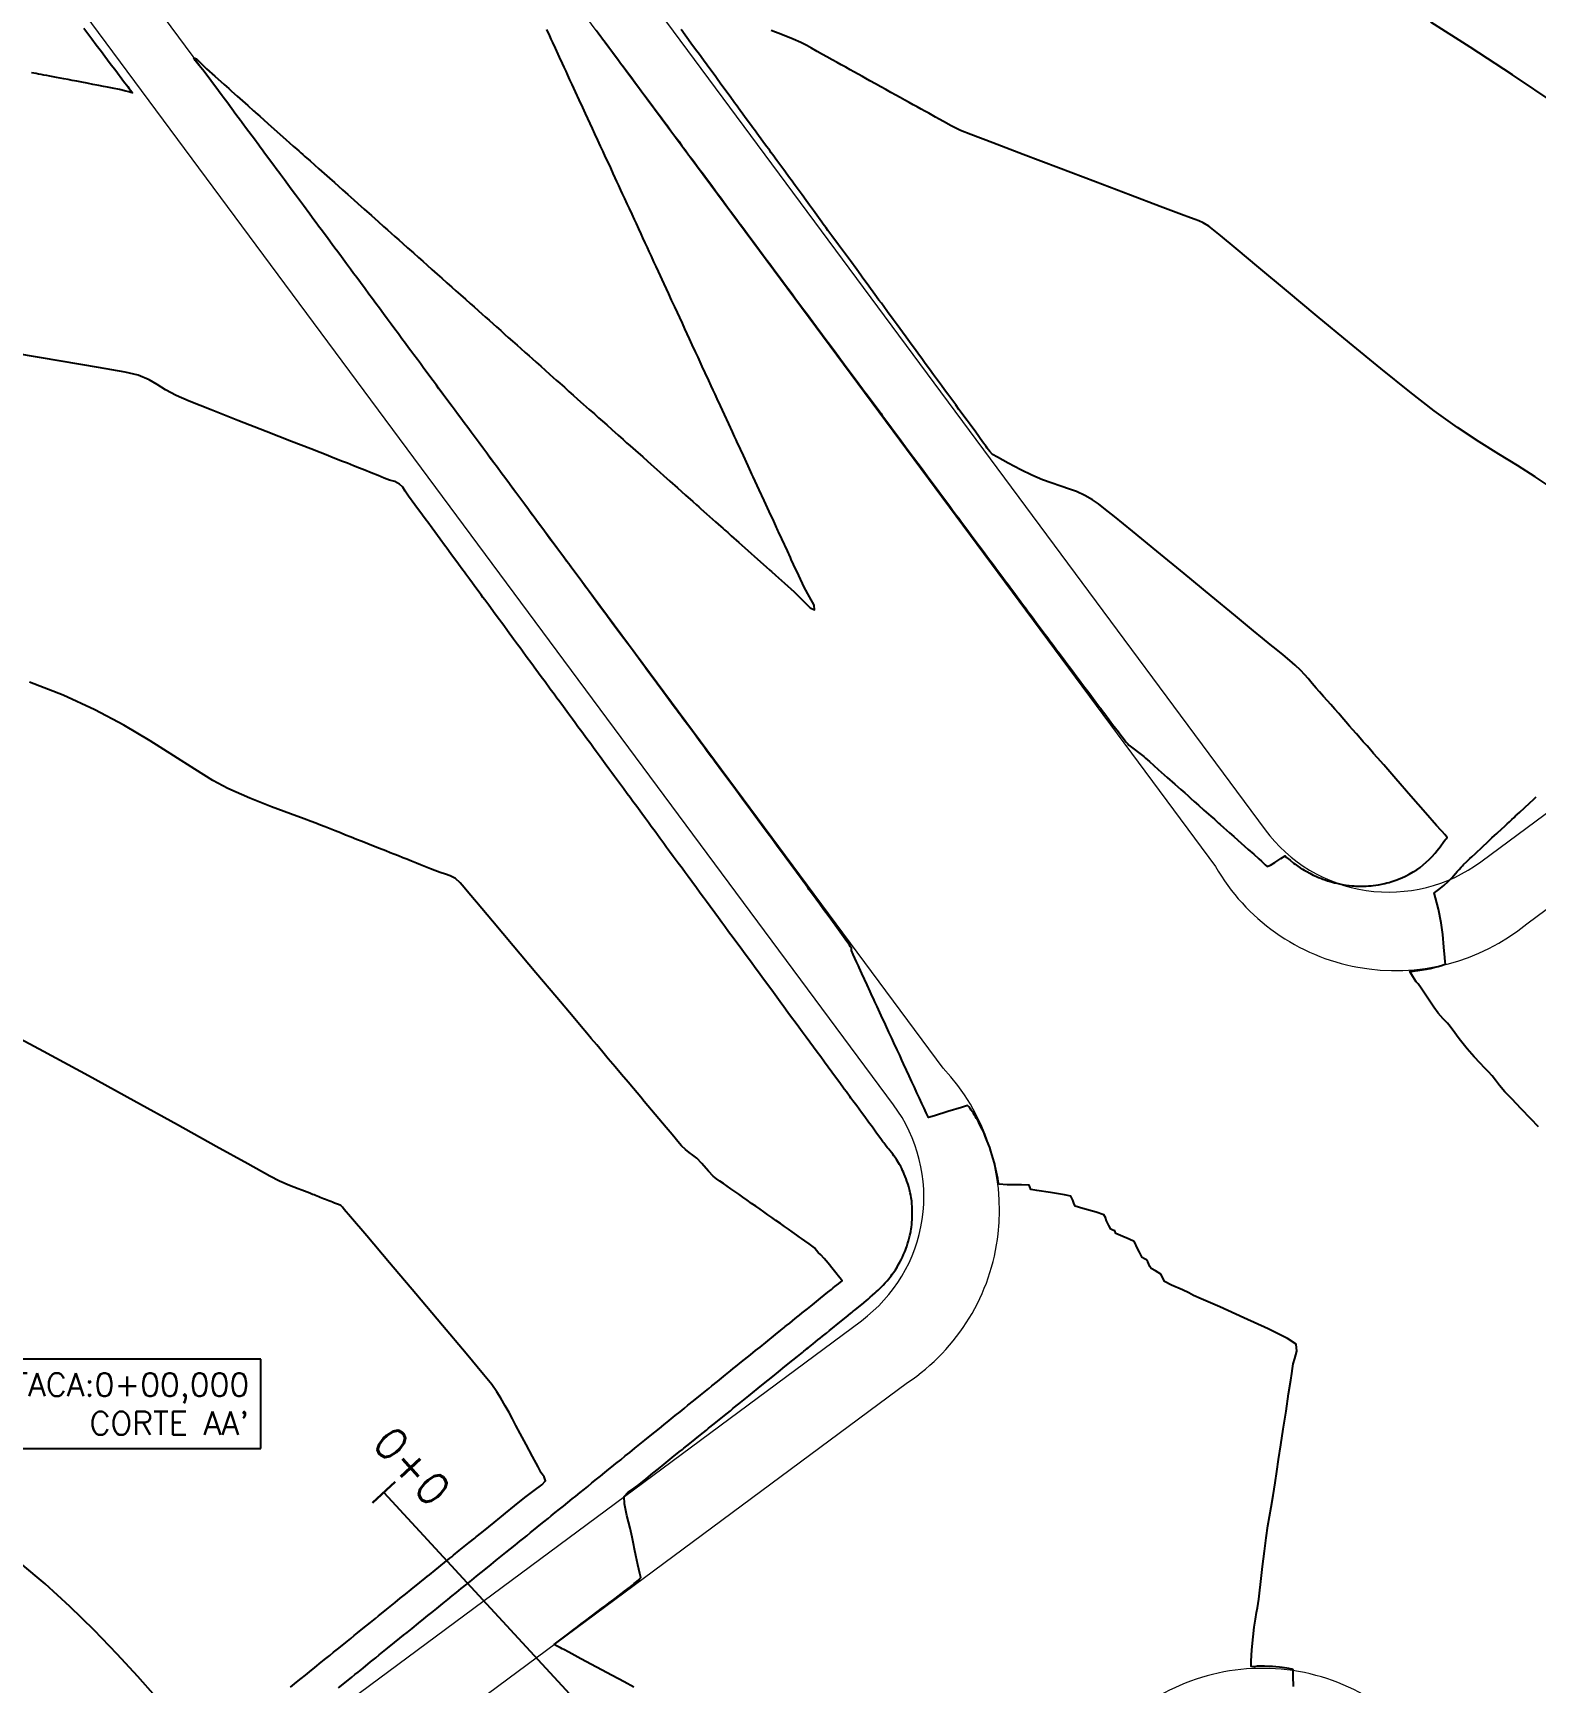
# Model space of a CAD drawing. Header units: millimetres. Extents: x 340454 to 342791, y 6993867 to 6995092.
# Drawn here: x 340753.3 to 340802, y 6994609.8 to 6994663.3 of the extents above; entities that cross this region are included whole.
import ezdxf

# ---------------------------------------------------------------- set-up
doc = ezdxf.new("R2010")
doc.units = ezdxf.units.MM
doc.header["$LTSCALE"] = 10
for name, color, linetype in [('_1 TXT_Elementos', 2, 'Continuous'), ('Alinhamento', 7, 'Continuous'), ('T-HM-CURVA_INTERMEDIARIA', 45, 'Continuous'), ('T-HM-CURVA_MESTRA', 20, 'Continuous'), ('URB-Calçadas', 2, 'Continuous'), ('URB-Quadras', 3, 'Continuous')]:
    doc.layers.add(name, color=color, linetype=linetype)
doc.layers.add('_1 TXT_Estaca', color=4, linetype='Continuous', lineweight=30)
doc.styles.add('Padrao', font='romans.shx', dxfattribs={"height": 1.5})

msp = doc.modelspace()

# ---------------------------------------------------------------- linework, layer by layer
at = {"layer": '_1 TXT_Estaca', "color": 7, "linetype": 'Continuous', "lineweight": 30}
msp.add_line((340764.271, 6994615.613), (340765.007, 6994616.291), dxfattribs=at)
at = {"layer": 'Alinhamento', "color": 1, "linetype": 'Continuous', "lineweight": -3, "flags": 128}
msp.add_lwpolyline([(340764.639, 6994615.952), (340840.378, 6994533.817)], dxfattribs=at)
at = {"layer": 'T-HM-CURVA_INTERMEDIARIA', "color": 45, "linetype": 'Continuous', "lineweight": -3, "flags": 128}
for points, elevation in [([(340802.643, 6994660.957), (340801.23, 6994661.909), (340799.855, 6994662.807), (340798.581, 6994663.62)], 727), ([(340754.918, 6994663.422), (340755.046, 6994663.251), (340755.174, 6994663.081), (340755.321, 6994662.886), (340755.487, 6994662.665), (340755.602, 6994662.512), (340755.688, 6994662.396), (340755.775, 6994662.281), (340755.95, 6994662.048), (340756.207, 6994661.706), (340756.34, 6994661.529), (340756.375, 6994661.482), (340756.436, 6994661.407), (340756.49, 6994661.329), (340756.439, 6994661.341), (340756.379, 6994661.362), (340756.278, 6994661.386), (340756.072, 6994661.433), (340755.852, 6994661.481), (340755.687, 6994661.514), (340755.554, 6994661.538), (340755.408, 6994661.566), (340755.208, 6994661.603), (340755.026, 6994661.638), (340754.848, 6994661.672), (340754.695, 6994661.701), (340754.541, 6994661.73), (340754.405, 6994661.756), (340754.271, 6994661.781), (340754.15, 6994661.804), (340754.031, 6994661.827), (340753.923, 6994661.847), (340753.817, 6994661.867), (340753.719, 6994661.886), (340753.624, 6994661.904), (340753.536, 6994661.921), (340753.451, 6994661.937), (340753.37, 6994661.952), (340753.293, 6994661.967), (340753.22, 6994661.981)], 729), ([(340771.523, 6994663.364), (340771.652, 6994663.19), (340771.734, 6994663.08), (340771.816, 6994662.969), (340771.932, 6994662.813), (340772.099, 6994662.588), (340772.226, 6994662.417), (340772.319, 6994662.291), (340772.412, 6994662.166), (340772.527, 6994662.012), (340772.676, 6994661.811), (340772.8, 6994661.643), (340772.904, 6994661.503), (340773.009, 6994661.363), (340773.122, 6994661.21), (340773.255, 6994661.031), (340773.375, 6994660.87), (340773.49, 6994660.715), (340773.605, 6994660.56), (340773.714, 6994660.412), (340773.833, 6994660.253), (340773.949, 6994660.096), (340774.075, 6994659.927), (340774.201, 6994659.757), (340774.307, 6994659.614), (340774.411, 6994659.475), (340774.523, 6994659.323), (340774.621, 6994659.191), (340774.699, 6994659.086), (340774.797, 6994658.954), (340774.9, 6994658.816), (340774.988, 6994658.697), (340775.098, 6994658.549), (340775.205, 6994658.405), (340775.291, 6994658.29), (340775.393, 6994658.152), (340775.493, 6994658.017), (340775.572, 6994657.91), (340775.672, 6994657.776), (340775.784, 6994657.625), (340775.884, 6994657.491), (340775.989, 6994657.349), (340776.081, 6994657.225), (340776.154, 6994657.126), (340776.246, 6994657.002), (340776.362, 6994656.847), (340776.476, 6994656.693), (340776.585, 6994656.546), (340776.703, 6994656.387), (340776.821, 6994656.229), (340776.94, 6994656.069), (340777.069, 6994655.894), (340777.182, 6994655.743), (340777.288, 6994655.599), (340777.395, 6994655.455), (340777.518, 6994655.29), (340777.663, 6994655.094), (340777.778, 6994654.94), (340777.873, 6994654.811), (340777.969, 6994654.682), (340778.096, 6994654.511), (340778.259, 6994654.292), (340778.374, 6994654.137), (340778.459, 6994654.023), (340778.544, 6994653.908), (340778.672, 6994653.736), (340778.852, 6994653.493), (340778.97, 6994653.334), (340779.044, 6994653.235), (340779.118, 6994653.135), (340779.248, 6994652.96), (340779.445, 6994652.695), (340779.566, 6994652.531), (340779.629, 6994652.446), (340779.692, 6994652.361), (340779.825, 6994652.183), (340780.037, 6994651.897), (340780.162, 6994651.728), (340780.214, 6994651.658), (340780.267, 6994651.588), (340780.402, 6994651.406), (340780.63, 6994651.099), (340780.758, 6994650.926), (340780.8, 6994650.87), (340780.841, 6994650.814), (340780.979, 6994650.629), (340781.221, 6994650.302), (340781.355, 6994650.123), (340781.385, 6994650.082), (340781.415, 6994650.041), (340781.557, 6994649.85), (340781.812, 6994649.506), (340781.951, 6994649.32), (340781.99, 6994649.268), (340782.09, 6994649.133), (340782.311, 6994648.834), (340782.547, 6994648.517), (340782.751, 6994648.242), (340782.92, 6994648.014), (340783.012, 6994647.89), (340783.078, 6994647.802), (340783.143, 6994647.714), (340783.209, 6994647.625), (340783.278, 6994647.533), (340783.371, 6994647.407), (340783.54, 6994647.18), (340783.739, 6994646.912), (340783.94, 6994646.641), (340784.108, 6994646.416), (340784.189, 6994646.307), (340784.242, 6994646.235), (340784.284, 6994646.178), (340784.336, 6994646.109), (340784.4, 6994646.023), (340784.534, 6994645.843), (340784.672, 6994645.658), (340784.783, 6994645.508), (340784.876, 6994645.384), (340784.933, 6994645.307), (340784.996, 6994645.222), (340785.059, 6994645.138), (340785.169, 6994644.989), (340785.291, 6994644.826), (340785.378, 6994644.71), (340785.441, 6994644.626), (340785.486, 6994644.565), (340785.531, 6994644.505), (340785.584, 6994644.433), (340785.689, 6994644.293), (340785.814, 6994644.125), (340785.95, 6994643.943), (340786.072, 6994643.78), (340786.129, 6994643.703), (340786.188, 6994643.624), (340786.232, 6994643.565), (340786.286, 6994643.492), (340786.347, 6994643.411), (340786.451, 6994643.272), (340786.546, 6994643.145), (340786.639, 6994643.02), (340786.727, 6994642.902), (340786.813, 6994642.788), (340786.899, 6994642.673), (340787.019, 6994642.512), (340787.145, 6994642.344), (340787.236, 6994642.223), (340787.327, 6994642.102), (340787.492, 6994641.881), (340787.723, 6994641.573), (340787.842, 6994641.415), (340787.881, 6994641.363), (340787.927, 6994641.302), (340788.012, 6994641.19), (340788.159, 6994640.995), (340788.266, 6994640.853), (340788.358, 6994640.733), (340788.452, 6994640.609), (340788.532, 6994640.505), (340788.62, 6994640.39), (340788.676, 6994640.317), (340788.708, 6994640.278), (340788.743, 6994640.234), (340788.788, 6994640.181), (340788.919, 6994640.08), (340789.149, 6994639.906), (340789.275, 6994639.811), (340789.331, 6994639.762), (340789.46, 6994639.646), (340789.744, 6994639.394), (340790.038, 6994639.132), (340790.281, 6994638.916), (340790.482, 6994638.737), (340790.604, 6994638.629), (340790.702, 6994638.541), (340790.801, 6994638.453), (340790.909, 6994638.357), (340791.047, 6994638.234), (340791.227, 6994638.074), (340791.449, 6994637.877), (340791.564, 6994637.774), (340791.607, 6994637.736), (340791.645, 6994637.702), (340791.702, 6994637.651), (340791.753, 6994637.606), (340791.862, 6994637.509), (340792.057, 6994637.335), (340792.192, 6994637.215), (340792.327, 6994637.095), (340792.434, 6994636.999), (340792.537, 6994636.908), (340792.664, 6994636.795), (340792.839, 6994636.639), (340793.009, 6994636.488), (340793.09, 6994636.416), (340793.16, 6994636.354), (340793.212, 6994636.299), (340793.279, 6994636.248), (340793.379, 6994636.292), (340793.525, 6994636.377), (340793.722, 6994636.501), (340793.856, 6994636.585), (340793.906, 6994636.539), (340794.02, 6994636.448), (340794.134, 6994636.357), (340794.184, 6994636.318), (340794.224, 6994636.289), (340794.272, 6994636.256), (340794.35, 6994636.205), (340794.422, 6994636.159), (340794.471, 6994636.129), (340794.56, 6994636.08), (340794.659, 6994636.026), (340794.714, 6994635.997), (340794.77, 6994635.968), (340794.854, 6994635.931), (340794.943, 6994635.892), (340795.01, 6994635.864), (340795.078, 6994635.837), (340795.154, 6994635.81), (340795.235, 6994635.783), (340795.316, 6994635.758), (340795.392, 6994635.735), (340795.463, 6994635.717), (340795.534, 6994635.699), (340795.623, 6994635.68), (340795.708, 6994635.663), (340795.772, 6994635.652), (340795.836, 6994635.642), (340795.932, 6994635.631), (340796.024, 6994635.621), (340796.081, 6994635.616), (340796.139, 6994635.612), (340796.242, 6994635.609), (340796.337, 6994635.607), (340796.413, 6994635.607), (340796.488, 6994635.611), (340796.564, 6994635.615), (340796.644, 6994635.622), (340796.715, 6994635.628), (340796.798, 6994635.64), (340796.881, 6994635.653), (340796.943, 6994635.663), (340797.033, 6994635.682), (340797.084, 6994635.691), (340797.157, 6994635.711), (340797.231, 6994635.73), (340797.288, 6994635.746), (340797.381, 6994635.778), (340797.478, 6994635.811), (340797.557, 6994635.84), (340797.641, 6994635.877), (340797.764, 6994635.934), (340797.878, 6994635.993), (340798.007, 6994636.067), (340798.122, 6994636.14), (340798.23, 6994636.217), (340798.335, 6994636.299), (340798.434, 6994636.383), (340798.529, 6994636.471), (340798.617, 6994636.561), (340798.716, 6994636.675), (340798.779, 6994636.75), (340798.835, 6994636.825), (340798.879, 6994636.886), (340798.921, 6994636.944), (340798.959, 6994636.995), (340799.004, 6994637.057), (340799.04, 6994637.106), (340799.079, 6994637.141), (340799.115, 6994637.182), (340799.031, 6994637.282), (340798.945, 6994637.376), (340798.911, 6994637.415), (340798.768, 6994637.578), (340798.408, 6994637.988), (340797.934, 6994638.529), (340797.448, 6994639.084), (340797.052, 6994639.536), (340796.847, 6994639.769), (340796.727, 6994639.906), (340796.632, 6994640.015), (340796.512, 6994640.152), (340796.391, 6994640.29), (340796.293, 6994640.402), (340796.17, 6994640.542), (340796.046, 6994640.683), (340795.946, 6994640.797), (340795.821, 6994640.94), (340795.695, 6994641.084), (340795.593, 6994641.2), (340795.465, 6994641.346), (340795.337, 6994641.493), (340795.233, 6994641.611), (340795.102, 6994641.76), (340794.971, 6994641.909), (340794.865, 6994642.03), (340794.732, 6994642.182), (340794.601, 6994642.337), (340794.496, 6994642.463), (340794.354, 6994642.613), (340794.185, 6994642.772), (340794.01, 6994642.921), (340793.792, 6994643.103), (340793.572, 6994643.286), (340793.374, 6994643.447), (340793.126, 6994643.65), (340792.834, 6994643.89), (340792.247, 6994644.373), (340791.462, 6994645.019), (340790.58, 6994645.746), (340789.697, 6994646.471), (340788.914, 6994647.113), (340788.328, 6994647.59), (340788.039, 6994647.821), (340787.807, 6994647.999), (340787.618, 6994648.133), (340787.367, 6994648.277), (340787.1, 6994648.398), (340786.871, 6994648.475), (340786.585, 6994648.575), (340786.278, 6994648.685), (340785.995, 6994648.786), (340785.651, 6994648.93), (340785.287, 6994649.108), (340784.875, 6994649.324), (340784.53, 6994649.512), (340784.368, 6994649.607), (340784.288, 6994649.696), (340784.234, 6994649.768), (340784.201, 6994649.812), (340784.168, 6994649.858), (340784.053, 6994650.015), (340783.828, 6994650.323), (340783.644, 6994650.575), (340783.552, 6994650.7), (340783.48, 6994650.799), (340783.388, 6994650.924), (340783.284, 6994651.066), (340783.181, 6994651.207), (340783.053, 6994651.382), (340782.924, 6994651.558), (340782.819, 6994651.702), (340782.715, 6994651.844), (340782.589, 6994652.017), (340782.463, 6994652.189), (340782.334, 6994652.366), (340782.193, 6994652.557), (340782.078, 6994652.715), (340781.975, 6994652.856), (340781.872, 6994652.996), (340781.74, 6994653.177), (340781.576, 6994653.401), (340781.458, 6994653.563), (340781.37, 6994653.683), (340781.282, 6994653.803), (340781.15, 6994653.983), (340780.968, 6994654.232), (340780.847, 6994654.398), (340780.769, 6994654.504), (340780.691, 6994654.61), (340780.56, 6994654.79), (340780.365, 6994655.056), (340780.241, 6994655.226), (340780.171, 6994655.322), (340780.101, 6994655.417), (340779.97, 6994655.597), (340779.765, 6994655.876), (340779.639, 6994656.049), (340779.575, 6994656.137), (340779.511, 6994656.224), (340779.379, 6994656.404), (340779.167, 6994656.694), (340779.039, 6994656.869), (340778.98, 6994656.95), (340778.92, 6994657.032), (340778.788, 6994657.212), (340778.571, 6994657.509), (340778.441, 6994657.686), (340778.385, 6994657.762), (340778.33, 6994657.839), (340778.197, 6994658.02), (340777.975, 6994658.323), (340777.845, 6994658.502), (340777.792, 6994658.574), (340777.739, 6994658.646), (340777.606, 6994658.828), (340777.381, 6994659.136), (340777.249, 6994659.316), (340777.199, 6994659.384), (340777.149, 6994659.453), (340777.015, 6994659.636), (340776.786, 6994659.948), (340776.654, 6994660.129), (340776.606, 6994660.195), (340776.558, 6994660.26), (340776.424, 6994660.443), (340776.193, 6994660.76), (340776.06, 6994660.942), (340776.014, 6994661.004), (340775.968, 6994661.067), (340775.833, 6994661.251), (340775.6, 6994661.571), (340775.466, 6994661.753), (340775.422, 6994661.814), (340775.377, 6994661.874), (340775.242, 6994662.06), (340775.005, 6994662.384), (340774.87, 6994662.567), (340774.829, 6994662.624), (340774.787, 6994662.681), (340774.651, 6994662.868), (340774.411, 6994663.195), (340774.276, 6994663.38)], 729), ([(340802.509, 6994648.511), (340801.962, 6994648.883), (340801.392, 6994649.241), (340800.789, 6994649.609), (340800.144, 6994650.012), (340799.448, 6994650.474), (340798.693, 6994651.021), (340797.899, 6994651.637), (340796.961, 6994652.389), (340795.94, 6994653.222), (340794.899, 6994654.082), (340793.898, 6994654.914), (340793.001, 6994655.664), (340792.269, 6994656.278), (340791.765, 6994656.702), (340791.549, 6994656.88), (340791.379, 6994657.009), (340791.198, 6994657.118), (340791.058, 6994657.182), (340790.938, 6994657.222), (340790.788, 6994657.274), (340790.495, 6994657.385), (340789.811, 6994657.643), (340788.845, 6994658.008), (340787.709, 6994658.438), (340786.513, 6994658.892), (340785.367, 6994659.327), (340784.381, 6994659.703), (340783.666, 6994659.979), (340783.333, 6994660.111), (340783.029, 6994660.261), (340782.782, 6994660.396), (340782.639, 6994660.478), (340782.528, 6994660.539), (340782.418, 6994660.601), (340782.303, 6994660.664), (340782.182, 6994660.731), (340782.061, 6994660.798), (340781.932, 6994660.87), (340781.804, 6994660.941), (340781.666, 6994661.018), (340781.529, 6994661.093), (340781.381, 6994661.175), (340781.234, 6994661.257), (340781.077, 6994661.344), (340780.918, 6994661.433), (340780.751, 6994661.525), (340780.58, 6994661.62), (340780.4, 6994661.72), (340780.27, 6994661.792), (340780.16, 6994661.853), (340780.022, 6994661.929), (340779.882, 6994662.007), (340779.763, 6994662.073), (340779.613, 6994662.156), (340779.462, 6994662.24), (340779.332, 6994662.312), (340779.17, 6994662.402), (340779.005, 6994662.493), (340778.865, 6994662.571), (340778.688, 6994662.669), (340778.51, 6994662.772), (340778.358, 6994662.862), (340778.161, 6994662.961), (340777.909, 6994663.071), (340777.562, 6994663.21), (340777.193, 6994663.35)], 728), ([(340802.074, 6994627.804), (340801.823, 6994628.065), (340801.506, 6994628.391), (340801.201, 6994628.708), (340800.984, 6994628.941), (340800.811, 6994629.147), (340800.676, 6994629.32), (340800.564, 6994629.458), (340800.445, 6994629.589), (340800.323, 6994629.718), (340800.181, 6994629.866), (340799.983, 6994630.072), (340799.753, 6994630.333), (340799.498, 6994630.659), (340799.271, 6994630.968), (340799.164, 6994631.115), (340799.12, 6994631.165), (340799.076, 6994631.213), (340798.982, 6994631.308), (340798.822, 6994631.487), (340798.679, 6994631.689), (340798.462, 6994632.007), (340798.263, 6994632.302), (340798.173, 6994632.436), (340798.106, 6994632.508), (340798, 6994632.677), (340797.902, 6994632.844), (340797.955, 6994632.851), (340798.01, 6994632.853), (340798.071, 6994632.858), (340798.16, 6994632.873), (340798.297, 6994632.896), (340798.437, 6994632.918), (340798.564, 6994632.94), (340798.678, 6994632.967), (340798.757, 6994632.987), (340798.82, 6994633.003), (340798.879, 6994633.02), (340798.931, 6994633.036), (340799.009, 6994633.066), (340799.051, 6994633.093), (340799.042, 6994633.151), (340799.032, 6994633.29), (340799.005, 6994633.625), (340798.965, 6994634.041), (340798.914, 6994634.422), (340798.824, 6994634.865), (340798.73, 6994635.233), (340798.689, 6994635.39), (340798.755, 6994635.434), (340798.845, 6994635.503), (340799.001, 6994635.631), (340799.143, 6994635.762), (340799.226, 6994635.843), (340799.272, 6994635.893), (340799.319, 6994635.944), (340799.382, 6994636.014), (340799.439, 6994636.077), (340799.502, 6994636.151), (340799.567, 6994636.225), (340799.605, 6994636.27), (340799.64, 6994636.31), (340799.742, 6994636.406), (340799.847, 6994636.505), (340799.906, 6994636.56), (340800.024, 6994636.669), (340800.252, 6994636.881), (340800.424, 6994637.04), (340800.563, 6994637.17), (340800.643, 6994637.244), (340800.715, 6994637.311), (340800.752, 6994637.345), (340800.86, 6994637.446), (340800.991, 6994637.567), (340801.058, 6994637.629), (340801.125, 6994637.692), (340801.208, 6994637.769), (340801.28, 6994637.836), (340801.33, 6994637.883), (340801.38, 6994637.929), (340801.461, 6994638.004), (340801.62, 6994638.151), (340801.786, 6994638.306), (340801.905, 6994638.416), (340801.999, 6994638.504)], 728), ([(340757.239, 6994609.335), (340756.667, 6994609.979), (340755.997, 6994610.708), (340755.255, 6994611.48), (340754.468, 6994612.253), (340753.663, 6994612.984), (340752.879, 6994613.643)], 733)]:
    msp.add_lwpolyline(points, dxfattribs=dict(at, elevation=elevation))
at = {"layer": 'URB-Calçadas', "lineweight": 0}
for points in [[(340791.598, 6994636.247, 0.463778), (340801.688, 6994634.389), (340841.713, 6994664.056, 0.413765), (340843.279, 6994674.539), (340713.551, 6994850.12)], [(340782.772, 6994629.704), (340711.434, 6994725.948, -2.484058), (340719.455, 6994733.6), (340791.598, 6994636.247, 0.000011), (340791.598, 6994636.247)], [(340705.589, 6994474.019, 0.200073), (340724.321, 6994581.895, 0.104086), (340723.462, 6994583.767), (340687.212, 6994632.672, 0.2535), (340684.622, 6994633.881, -1.535028), (340689.761, 6994647.707), (340731.354, 6994591.592, 0.366355), (340741.444, 6994589.735), (340781.614, 6994619.51, 0.463747), (340782.772, 6994629.704)], [(340906.482, 6994496.93, -0.090947), (340799.111, 6994606.609, 0.475649), (340788.845, 6994608.722), (340739.93, 6994572.502, 0.267986), (340737.938, 6994567.915, -0.173456), (340714.47, 6994467.492, 0.151029)]]:
    msp.add_lwpolyline(points, format="xyb", dxfattribs=at)
at = {"layer": 'URB-Quadras', "color": 252, "lineweight": 0}
msp.add_lwpolyline([(340679.087, 6994633.225, -1.140997), (340691.277, 6994649.02), (340732.961, 6994592.783, 0.414213), (340739.955, 6994591.744), (340780.125, 6994621.519, 0.414214), (340781.165, 6994628.513), (340710.383, 6994724.007, -2.195265), (340721.458, 6994734.256), (340793.205, 6994637.438, 0.414246), (340800.199, 6994636.398), (340840.224, 6994666.065, 0.413765), (340841.268, 6994673.053), (340762.203, 6994780.065)], format="xyb", dxfattribs=at)

# ---------------------------------------------------------------- texts
at = {"layer": '_1 TXT_Estaca', "color": 4, "linetype": 'Continuous', "lineweight": 30, "insert": (340765.19, 6994616.461), "char_height": 1, "attachment_point": 8, "rotation": 312.6799, "style": 'Padrao'}
msp.add_mtext('{\\C1;0+0}', dxfattribs=at)

# ---------------------------------------------------------------- next in the draw order: texts
at = {"layer": '_1 TXT_Elementos', "color": 1, "linetype": 'Continuous', "lineweight": -3, "insert": (340760.279, 6994618.82), "char_height": 0.75, "width": 9.77536, "attachment_point": 6, "style": 'Padrao', "bg_fill": 3, "box_fill_scale": 1.5, "bg_fill_color": 256, "bg_fill_true_color": 13158600, "bg_fill_transparency": 0}
msp.add_mtext("{\\C1;ESTACA:0+00,000\\PCORTE AA'}", dxfattribs=at)

# ---------------------------------------------------------------- next in the draw order: linework, layer by layer
at = {"layer": '_1 TXT_Elementos', "color": 1, "linetype": 'Continuous', "lineweight": -3}
for p, q in [((340760.654, 6994620.266), (340750.225, 6994620.266)), ((340760.654, 6994617.373), (340760.654, 6994620.266)), ((340750.225, 6994617.373), (340760.654, 6994617.373))]:
    msp.add_line(p, q, dxfattribs=at)
at = {"layer": 'T-HM-CURVA_INTERMEDIARIA', "color": 45, "linetype": 'Continuous', "lineweight": -3, "flags": 128}
for points, elevation in [([(340794.128, 6994609.658), (340794.123, 6994609.995), (340794.12, 6994610.139), (340794.123, 6994610.194), (340794.075, 6994610.219), (340793.98, 6994610.244), (340793.911, 6994610.256), (340793.84, 6994610.266), (340793.765, 6994610.275), (340793.678, 6994610.286), (340793.554, 6994610.299), (340793.451, 6994610.304), (340793.347, 6994610.307), (340793.185, 6994610.314), (340793.055, 6994610.318), (340792.955, 6994610.314), (340792.858, 6994610.3), (340792.752, 6994610.306), (340792.753, 6994610.478), (340792.781, 6994610.852), (340792.821, 6994611.272), (340792.855, 6994611.585), (340792.894, 6994611.844), (340792.933, 6994612.056), (340792.961, 6994612.205), (340792.984, 6994612.348), (340793.006, 6994612.491), (340793.028, 6994612.682), (340793.07, 6994613.063), (340793.125, 6994613.547), (340793.184, 6994614.049), (340793.24, 6994614.48), (340793.298, 6994614.867), (340793.348, 6994615.168), (340793.4, 6994615.469), (340793.465, 6994615.855), (340793.53, 6994616.267), (340793.587, 6994616.631), (340793.647, 6994617.018), (340793.72, 6994617.496), (340793.798, 6994618.004), (340793.887, 6994618.588), (340793.972, 6994619.149), (340794.039, 6994619.589), (340794.072, 6994619.809), (340794.094, 6994619.965), (340794.115, 6994620.12), (340794.173, 6994620.298), (340794.238, 6994620.531), (340794.211, 6994620.757), (340793.93, 6994620.943), (340793.309, 6994621.253), (340792.521, 6994621.616), (340791.74, 6994621.965), (340791.137, 6994622.228), (340790.887, 6994622.338), (340790.813, 6994622.382), (340790.74, 6994622.426), (340790.534, 6994622.515), (340790.176, 6994622.674), (340789.951, 6994622.791), (340789.89, 6994622.905), (340789.831, 6994623.022), (340789.656, 6994623.131), (340789.51, 6994623.21), (340789.47, 6994623.279), (340789.437, 6994623.353), (340789.404, 6994623.425), (340789.366, 6994623.492), (340789.297, 6994623.529), (340789.228, 6994623.566), (340789.136, 6994623.741), (340789.045, 6994623.928), (340789.009, 6994624.011), (340788.965, 6994624.087), (340788.8, 6994624.165), (340788.521, 6994624.284), (340788.37, 6994624.349), (340788.332, 6994624.429), (340788.272, 6994624.452), (340788.204, 6994624.483), (340788.141, 6994624.606), (340788.071, 6994624.759), (340788.031, 6994624.865), (340787.978, 6994624.956), (340787.727, 6994625.036), (340787.302, 6994625.153), (340787.055, 6994625.231), (340787.003, 6994625.329), (340786.972, 6994625.421), (340786.946, 6994625.493), (340786.913, 6994625.557), (340786.702, 6994625.597), (340786.257, 6994625.67), (340785.814, 6994625.741), (340785.611, 6994625.775), (340785.581, 6994625.856), (340785.559, 6994625.915), (340785.308, 6994625.919), (340784.842, 6994625.927), (340784.576, 6994625.943), (340784.556, 6994626.027), (340784.549, 6994626.126), (340784.505, 6994626.328), (340784.463, 6994626.518), (340784.447, 6994626.588), (340784.431, 6994626.657), (340784.398, 6994626.762), (340784.354, 6994626.903), (340784.319, 6994627.019), (340784.282, 6994627.134), (340784.2, 6994627.342), (340784.134, 6994627.505), (340784.097, 6994627.597), (340784.033, 6994627.727), (340783.963, 6994627.869), (340783.929, 6994627.939), (340783.896, 6994628.005), (340783.857, 6994628.073), (340783.825, 6994628.128), (340783.781, 6994628.197), (340783.751, 6994628.245), (340783.721, 6994628.291), (340783.682, 6994628.349), (340783.645, 6994628.403), (340783.607, 6994628.455), (340783.562, 6994628.491), (340783.364, 6994628.431), (340782.929, 6994628.297), (340782.494, 6994628.164), (340782.293, 6994628.105), (340782.255, 6994628.188), (340782.225, 6994628.253), (340782.187, 6994628.335), (340782.152, 6994628.412), (340782.085, 6994628.557), (340782.004, 6994628.731), (340781.922, 6994628.91), (340781.839, 6994629.09), (340781.759, 6994629.262), (340781.669, 6994629.458), (340781.587, 6994629.636), (340781.488, 6994629.85), (340781.437, 6994629.96), (340781.409, 6994630.022), (340781.386, 6994630.071), (340781.363, 6994630.122), (340781.332, 6994630.19), (340781.279, 6994630.303), (340781.178, 6994630.522), (340781.104, 6994630.683), (340781.014, 6994630.878), (340780.904, 6994631.117), (340780.766, 6994631.417), (340780.633, 6994631.705), (340780.561, 6994631.861), (340780.515, 6994631.96), (340780.476, 6994632.045), (340780.442, 6994632.119), (340780.408, 6994632.192), (340780.309, 6994632.408), (340780.139, 6994632.775), (340780.048, 6994632.973), (340780.023, 6994633.027), (340779.964, 6994633.154), (340779.856, 6994633.387), (340779.797, 6994633.517), (340779.802, 6994633.597), (340779.771, 6994633.645), (340779.738, 6994633.693), (340779.691, 6994633.759), (340779.651, 6994633.815), (340779.6, 6994633.885), (340779.541, 6994633.968), (340779.491, 6994634.038), (340779.433, 6994634.118), (340779.325, 6994634.267), (340779.128, 6994634.538), (340779.014, 6994634.695), (340778.972, 6994634.752), (340778.931, 6994634.809), (340778.876, 6994634.884), (340778.772, 6994635.027), (340778.658, 6994635.182), (340778.507, 6994635.388), (340778.423, 6994635.503), (340778.382, 6994635.559), (340778.341, 6994635.616), (340778.295, 6994635.678), (340778.245, 6994635.747), (340778.169, 6994635.85), (340778.016, 6994636.059), (340777.832, 6994636.309), (340777.649, 6994636.557), (340777.492, 6994636.771), (340777.396, 6994636.902), (340777.318, 6994637.009), (340777.239, 6994637.115), (340777.14, 6994637.249), (340777.004, 6994637.434), (340776.889, 6994637.591), (340776.763, 6994637.762), (340776.646, 6994637.92), (340776.528, 6994638.081), (340776.409, 6994638.243), (340776.305, 6994638.384), (340776.192, 6994638.536), (340776.053, 6994638.725), (340775.889, 6994638.947), (340775.736, 6994639.154), (340775.632, 6994639.295), (340775.538, 6994639.422), (340775.459, 6994639.529), (340775.386, 6994639.628), (340775.313, 6994639.728), (340775.225, 6994639.845), (340775.104, 6994640.009), (340775.015, 6994640.13), (340774.94, 6994640.231), (340774.865, 6994640.333), (340774.764, 6994640.469), (340774.621, 6994640.663), (340774.483, 6994640.85), (340774.339, 6994641.044), (340774.27, 6994641.137), (340774.226, 6994641.197), (340774.188, 6994641.249), (340774.14, 6994641.314), (340774.058, 6994641.425), (340773.884, 6994641.66), (340773.675, 6994641.941), (340773.496, 6994642.184), (340773.302, 6994642.446), (340773.146, 6994642.657), (340773.081, 6994642.745), (340773.039, 6994642.802), (340772.896, 6994642.995), (340772.633, 6994643.351), (340772.486, 6994643.549), (340772.453, 6994643.593), (340772.421, 6994643.637), (340772.283, 6994643.823), (340772.034, 6994644.16), (340771.891, 6994644.353), (340771.847, 6994644.413), (340771.802, 6994644.473), (340771.669, 6994644.652), (340771.436, 6994644.968), (340771.296, 6994645.157), (340771.24, 6994645.233), (340771.184, 6994645.309), (340771.055, 6994645.482), (340770.839, 6994645.775), (340770.701, 6994645.961), (340770.634, 6994646.053), (340770.566, 6994646.144), (340770.441, 6994646.313), (340770.242, 6994646.582), (340770.107, 6994646.765), (340770.027, 6994646.872), (340769.947, 6994646.98), (340769.826, 6994647.144), (340769.645, 6994647.388), (340769.512, 6994647.569), (340769.42, 6994647.692), (340769.329, 6994647.816), (340769.209, 6994647.977), (340769.048, 6994648.196), (340768.917, 6994648.372), (340768.814, 6994648.512), (340768.711, 6994648.651), (340768.592, 6994648.812), (340768.448, 6994649.006), (340768.322, 6994649.176), (340768.207, 6994649.332), (340768.092, 6994649.487), (340767.977, 6994649.642), (340767.849, 6994649.815), (340767.727, 6994649.98), (340767.601, 6994650.151), (340767.474, 6994650.322), (340767.363, 6994650.473), (340767.251, 6994650.624), (340767.133, 6994650.784), (340767.034, 6994650.918), (340766.955, 6994651.024), (340766.856, 6994651.158), (340766.748, 6994651.303), (340766.652, 6994651.433), (340766.538, 6994651.588), (340766.43, 6994651.734), (340766.344, 6994651.85), (340766.238, 6994651.994), (340766.132, 6994652.136), (340766.048, 6994652.249), (340765.943, 6994652.392), (340765.828, 6994652.548), (340765.728, 6994652.683), (340765.619, 6994652.829), (340765.522, 6994652.96), (340765.445, 6994653.065), (340765.348, 6994653.196), (340765.229, 6994653.357), (340765.113, 6994653.513), (340765.001, 6994653.665), (340764.877, 6994653.832), (340764.753, 6994653.999), (340764.631, 6994654.166), (340764.499, 6994654.344), (340764.383, 6994654.501), (340764.271, 6994654.652), (340764.159, 6994654.803), (340764.032, 6994654.975), (340763.884, 6994655.174), (340763.764, 6994655.336), (340763.664, 6994655.472), (340763.564, 6994655.607), (340763.432, 6994655.786), (340763.266, 6994656.01), (340763.146, 6994656.172), (340763.058, 6994656.291), (340762.969, 6994656.411), (340762.835, 6994656.592), (340762.65, 6994656.842), (340762.528, 6994657.007), (340762.451, 6994657.111), (340762.374, 6994657.215), (340762.239, 6994657.398), (340762.035, 6994657.673), (340761.909, 6994657.843), (340761.844, 6994657.931), (340761.779, 6994658.019), (340761.642, 6994658.205), (340761.421, 6994658.504), (340761.291, 6994658.679), (340761.238, 6994658.751), (340761.185, 6994658.823), (340761.044, 6994659.013), (340760.807, 6994659.333), (340760.673, 6994659.514), (340760.631, 6994659.57), (340760.59, 6994659.627), (340760.446, 6994659.821), (340760.193, 6994660.162), (340760.055, 6994660.35), (340760.025, 6994660.39), (340759.995, 6994660.43), (340759.847, 6994660.63), (340759.581, 6994660.99), (340759.436, 6994661.186), (340759.4, 6994661.234), (340759.281, 6994661.396), (340759.034, 6994661.73), (340758.818, 6994662.021), (340758.658, 6994662.217), (340758.522, 6994662.38), (340758.487, 6994662.468), (340758.571, 6994662.426), (340758.718, 6994662.279), (340758.895, 6994662.105), (340759.162, 6994661.868), (340759.468, 6994661.596), (340759.616, 6994661.464), (340759.658, 6994661.426), (340759.705, 6994661.385), (340759.89, 6994661.22), (340760.232, 6994660.915), (340760.422, 6994660.747), (340760.46, 6994660.713), (340760.498, 6994660.679), (340760.618, 6994660.572), (340760.883, 6994660.336), (340761.185, 6994660.067), (340761.469, 6994659.814), (340761.706, 6994659.603), (340761.821, 6994659.501), (340761.884, 6994659.445), (340761.948, 6994659.388), (340762.014, 6994659.329), (340762.084, 6994659.267), (340762.25, 6994659.119), (340762.534, 6994658.867), (340762.711, 6994658.709), (340762.794, 6994658.635), (340762.877, 6994658.561), (340763.039, 6994658.417), (340763.3, 6994658.185), (340763.474, 6994658.03), (340763.572, 6994657.943), (340763.671, 6994657.855), (340763.796, 6994657.743), (340764.002, 6994657.56), (340764.237, 6994657.351), (340764.454, 6994657.158), (340764.633, 6994656.999), (340764.762, 6994656.884), (340764.881, 6994656.778), (340765, 6994656.672), (340765.124, 6994656.562), (340765.257, 6994656.443), (340765.41, 6994656.307), (340765.601, 6994656.137), (340765.763, 6994655.993), (340765.907, 6994655.865), (340766.05, 6994655.737), (340766.199, 6994655.605), (340766.369, 6994655.454), (340766.526, 6994655.314), (340766.685, 6994655.172), (340766.843, 6994655.031), (340766.981, 6994654.909), (340767.123, 6994654.782), (340767.289, 6994654.634), (340767.444, 6994654.497), (340767.567, 6994654.387), (340767.703, 6994654.266), (340767.828, 6994654.155), (340767.927, 6994654.067), (340768.052, 6994653.955), (340768.182, 6994653.84), (340768.292, 6994653.742), (340768.43, 6994653.62), (340768.566, 6994653.498), (340768.676, 6994653.4), (340768.815, 6994653.276), (340768.962, 6994653.146), (340769.085, 6994653.036), (340769.223, 6994652.914), (340769.35, 6994652.8), (340769.451, 6994652.71), (340769.579, 6994652.597), (340769.73, 6994652.462), (340769.873, 6994652.335), (340770.016, 6994652.208), (340770.135, 6994652.102), (340770.23, 6994652.017), (340770.342, 6994651.918), (340770.493, 6994651.783), (340770.644, 6994651.649), (340770.777, 6994651.53), (340770.924, 6994651.4), (340771.105, 6994651.239), (340771.298, 6994651.066), (340771.466, 6994650.917), (340771.602, 6994650.796), (340771.735, 6994650.678), (340771.868, 6994650.56), (340772.035, 6994650.411), (340772.241, 6994650.228), (340772.395, 6994650.09), (340772.513, 6994649.985), (340772.631, 6994649.88), (340772.803, 6994649.727), (340773.033, 6994649.523), (340773.189, 6994649.384), (340773.295, 6994649.289), (340773.394, 6994649.201), (340773.489, 6994649.117), (340773.584, 6994649.032), (340773.705, 6994648.924), (340773.91, 6994648.742), (340774.157, 6994648.522), (340774.422, 6994648.286), (340774.654, 6994648.079), (340774.775, 6994647.972), (340774.848, 6994647.908), (340774.92, 6994647.843), (340775.1, 6994647.683), (340775.398, 6994647.418), (340775.568, 6994647.266), (340775.627, 6994647.214), (340775.683, 6994647.164), (340775.737, 6994647.116), (340775.79, 6994647.069), (340775.904, 6994646.967), (340776.151, 6994646.747), (340776.446, 6994646.485), (340776.758, 6994646.207), (340777.033, 6994645.962), (340777.154, 6994645.854), (340777.209, 6994645.806), (340777.338, 6994645.691), (340777.628, 6994645.433), (340777.948, 6994645.149), (340778.227, 6994644.867), (340778.457, 6994644.628), (340778.604, 6994644.565), (340778.59, 6994644.714), (340778.439, 6994644.982), (340778.263, 6994645.304), (340778.089, 6994645.68), (340777.925, 6994646.036), (340777.85, 6994646.198), (340777.822, 6994646.26), (340777.723, 6994646.475), (340777.54, 6994646.871), (340777.438, 6994647.091), (340777.416, 6994647.139), (340777.394, 6994647.187), (340777.371, 6994647.238), (340777.346, 6994647.291), (340777.279, 6994647.436), (340777.133, 6994647.754), (340776.966, 6994648.115), (340776.809, 6994648.455), (340776.678, 6994648.739), (340776.614, 6994648.879), (340776.576, 6994648.961), (340776.538, 6994649.042), (340776.449, 6994649.236), (340776.297, 6994649.566), (340776.202, 6994649.772), (340776.156, 6994649.871), (340776.11, 6994649.97), (340776.063, 6994650.073), (340776.012, 6994650.183), (340775.943, 6994650.333), (340775.822, 6994650.597), (340775.683, 6994650.898), (340775.554, 6994651.177), (340775.447, 6994651.408), (340775.377, 6994651.56), (340775.316, 6994651.693), (340775.255, 6994651.825), (340775.172, 6994652.005), (340775.056, 6994652.255), (340774.965, 6994652.454), (340774.896, 6994652.603), (340774.827, 6994652.753), (340774.744, 6994652.933), (340774.641, 6994653.157), (340774.553, 6994653.347), (340774.476, 6994653.514), (340774.399, 6994653.68), (340774.318, 6994653.856), (340774.233, 6994654.04), (340774.157, 6994654.206), (340774.071, 6994654.392), (340773.971, 6994654.608), (340773.879, 6994654.809), (340773.804, 6994654.971), (340773.728, 6994655.135), (340773.662, 6994655.278), (340773.61, 6994655.392), (340773.543, 6994655.536), (340773.468, 6994655.7), (340773.396, 6994655.854), (340773.316, 6994656.028), (340773.244, 6994656.184), (340773.187, 6994656.308), (340773.115, 6994656.463), (340773.042, 6994656.623), (340772.981, 6994656.756), (340772.904, 6994656.922), (340772.827, 6994657.088), (340772.765, 6994657.222), (340772.688, 6994657.391), (340772.604, 6994657.573), (340772.532, 6994657.729), (340772.454, 6994657.897), (340772.383, 6994658.051), (340772.327, 6994658.174), (340772.26, 6994658.319), (340772.195, 6994658.458), (340772.144, 6994658.57), (340772.079, 6994658.71), (340771.996, 6994658.891), (340771.911, 6994659.075), (340771.832, 6994659.246), (340771.749, 6994659.425), (340771.667, 6994659.603), (340771.581, 6994659.79), (340771.485, 6994659.997), (340771.404, 6994660.174), (340771.329, 6994660.335), (340771.255, 6994660.497), (340771.181, 6994660.658), (340771.089, 6994660.857), (340770.976, 6994661.101), (340770.855, 6994661.365), (340770.749, 6994661.594), (340770.675, 6994661.753), (340770.609, 6994661.897), (340770.548, 6994662.029), (340770.489, 6994662.157), (340770.43, 6994662.284), (340770.338, 6994662.485), (340770.206, 6994662.772), (340770.12, 6994662.957), (340770.069, 6994663.067), (340770.018, 6994663.178), (340769.924, 6994663.382)], 729), ([(340763.173, 6994609.613), (340763.433, 6994609.824), (340763.606, 6994609.963), (340763.705, 6994610.044), (340763.805, 6994610.124), (340763.967, 6994610.255), (340764.213, 6994610.454), (340764.384, 6994610.593), (340764.493, 6994610.681), (340764.602, 6994610.769), (340764.762, 6994610.898), (340764.992, 6994611.085), (340765.162, 6994611.222), (340765.281, 6994611.318), (340765.399, 6994611.414), (340765.557, 6994611.542), (340765.771, 6994611.715), (340765.941, 6994611.852), (340766.069, 6994611.956), (340766.198, 6994612.06), (340766.356, 6994612.187), (340766.554, 6994612.348), (340766.719, 6994612.481), (340766.858, 6994612.593), (340766.997, 6994612.706), (340767.152, 6994612.831), (340767.336, 6994612.98), (340767.497, 6994613.11), (340767.647, 6994613.232), (340767.797, 6994613.353), (340767.948, 6994613.475), (340768.117, 6994613.612), (340768.275, 6994613.74), (340768.436, 6994613.87), (340768.597, 6994614), (340768.745, 6994614.12), (340768.899, 6994614.244), (340769.053, 6994614.369), (340769.177, 6994614.469), (340769.275, 6994614.548), (340769.399, 6994614.648), (340769.543, 6994614.765), (340769.681, 6994614.876), (340769.832, 6994614.999), (340769.964, 6994615.106), (340770.069, 6994615.19), (340770.201, 6994615.297), (340770.341, 6994615.411), (340770.462, 6994615.509), (340770.61, 6994615.628), (340770.752, 6994615.743), (340770.865, 6994615.834), (340771.004, 6994615.947), (340771.142, 6994616.058), (340771.251, 6994616.146), (340771.388, 6994616.257), (340771.538, 6994616.378), (340771.667, 6994616.483), (340771.808, 6994616.597), (340771.937, 6994616.701), (340772.038, 6994616.783), (340772.166, 6994616.887), (340772.321, 6994617.012), (340772.47, 6994617.132), (340772.616, 6994617.25), (340772.78, 6994617.383), (340772.945, 6994617.516), (340773.106, 6994617.647), (340773.278, 6994617.786), (340773.429, 6994617.908), (340773.576, 6994618.027), (340773.723, 6994618.146), (340773.891, 6994618.282), (340774.089, 6994618.442), (340774.245, 6994618.568), (340774.373, 6994618.672), (340774.501, 6994618.775), (340774.679, 6994618.919), (340774.908, 6994619.104), (340775.064, 6994619.231), (340775.172, 6994619.318), (340775.279, 6994619.404), (340775.46, 6994619.55), (340775.722, 6994619.762), (340775.884, 6994619.893), (340775.971, 6994619.964), (340776.057, 6994620.034), (340776.238, 6994620.18), (340776.527, 6994620.413), (340776.695, 6994620.55), (340776.766, 6994620.607), (340776.836, 6994620.663), (340777.021, 6994620.813), (340777.333, 6994621.066), (340777.509, 6994621.208), (340777.564, 6994621.252), (340777.614, 6994621.293), (340777.655, 6994621.326), (340777.696, 6994621.359), (340777.8, 6994621.443), (340777.98, 6994621.589), (340778.077, 6994621.668), (340778.12, 6994621.702), (340778.206, 6994621.771), (340778.37, 6994621.904), (340778.534, 6994622.037), (340778.792, 6994622.246), (340779.034, 6994622.441), (340779.15, 6994622.535), (340779.207, 6994622.581), (340779.263, 6994622.627), (340779.385, 6994622.713), (340779.495, 6994622.814), (340779.439, 6994622.899), (340779.371, 6994622.969), (340779.333, 6994623.017), (340779.294, 6994623.065), (340779.206, 6994623.179), (340779.042, 6994623.387), (340778.917, 6994623.54), (340778.807, 6994623.65), (340778.721, 6994623.731), (340778.66, 6994623.805), (340778.598, 6994623.877), (340778.518, 6994623.944), (340778.425, 6994624.014), (340778.287, 6994624.112), (340778.182, 6994624.184), (340778.118, 6994624.229), (340778.03, 6994624.291), (340777.874, 6994624.401), (340777.761, 6994624.481), (340777.628, 6994624.575), (340777.496, 6994624.667), (340777.35, 6994624.77), (340777.217, 6994624.864), (340777.089, 6994624.954), (340776.96, 6994625.045), (340776.838, 6994625.131), (340776.699, 6994625.228), (340776.565, 6994625.323), (340776.419, 6994625.426), (340776.281, 6994625.522), (340776.144, 6994625.619), (340776.017, 6994625.709), (340775.888, 6994625.799), (340775.769, 6994625.883), (340775.649, 6994625.967), (340775.537, 6994626.046), (340775.425, 6994626.12), (340775.319, 6994626.2), (340775.17, 6994626.363), (340774.95, 6994626.616), (340774.786, 6994626.793), (340774.663, 6994626.885), (340774.537, 6994626.973), (340774.416, 6994627.074), (340774.294, 6994627.192), (340774.173, 6994627.329), (340774.044, 6994627.488), (340773.921, 6994627.634), (340773.799, 6994627.779), (340773.677, 6994627.923), (340773.557, 6994628.066), (340773.437, 6994628.208), (340773.319, 6994628.349), (340773.201, 6994628.489), (340773.084, 6994628.628), (340772.968, 6994628.765), (340772.853, 6994628.903), (340772.735, 6994629.042), (340772.557, 6994629.254), (340772.348, 6994629.502), (340772.139, 6994629.749), (340771.917, 6994630.013), (340771.739, 6994630.225), (340771.543, 6994630.457), (340771.363, 6994630.672), (340771.219, 6994630.842), (340771.038, 6994631.057), (340770.776, 6994631.369), (340770.251, 6994631.993), (340769.571, 6994632.802), (340768.839, 6994633.671), (340768.163, 6994634.474), (340767.648, 6994635.085), (340767.399, 6994635.378), (340767.244, 6994635.567), (340767.119, 6994635.719), (340766.964, 6994635.853), (340766.797, 6994635.944), (340766.646, 6994635.991), (340766.466, 6994636.05), (340766.294, 6994636.118), (340766.158, 6994636.172), (340765.993, 6994636.237), (340765.829, 6994636.302), (340765.699, 6994636.354), (340765.542, 6994636.416), (340765.386, 6994636.478), (340765.262, 6994636.527), (340765.113, 6994636.586), (340764.964, 6994636.645), (340764.846, 6994636.692), (340764.703, 6994636.749), (340764.504, 6994636.827), (340764.311, 6994636.904), (340764.121, 6994636.979), (340763.936, 6994637.052), (340763.755, 6994637.124), (340763.578, 6994637.194), (340763.404, 6994637.263), (340763.234, 6994637.331), (340763.067, 6994637.397), (340762.905, 6994637.461), (340762.744, 6994637.525), (340762.589, 6994637.586), (340762.437, 6994637.647), (340762.285, 6994637.707), (340762.065, 6994637.786), (340761.614, 6994637.95), (340761.002, 6994638.181), (340760.302, 6994638.462), (340759.586, 6994638.776), (340759.099, 6994639.037), (340758.515, 6994639.398), (340757.836, 6994639.832), (340757.067, 6994640.315), (340756.211, 6994640.822), (340755.272, 6994641.326), (340754.251, 6994641.802), (340753.154, 6994642.226)], 731), ([(340761.616, 6994609.639), (340761.808, 6994609.795), (340761.965, 6994609.922), (340762.099, 6994610.03), (340762.232, 6994610.137), (340762.401, 6994610.274), (340762.609, 6994610.442), (340762.766, 6994610.569), (340762.888, 6994610.668), (340763.01, 6994610.767), (340763.182, 6994610.906), (340763.41, 6994611.09), (340763.568, 6994611.218), (340763.679, 6994611.307), (340763.789, 6994611.396), (340763.962, 6994611.537), (340764.21, 6994611.737), (340764.372, 6994611.868), (340764.469, 6994611.947), (340764.567, 6994612.026), (340764.743, 6994612.168), (340765.01, 6994612.384), (340765.176, 6994612.518), (340765.26, 6994612.586), (340765.345, 6994612.655), (340765.524, 6994612.8), (340765.811, 6994613.032), (340765.98, 6994613.169), (340766.052, 6994613.227), (340766.123, 6994613.284), (340766.306, 6994613.432), (340766.612, 6994613.68), (340766.786, 6994613.821), (340766.844, 6994613.867), (340766.902, 6994613.914), (340767.088, 6994614.065), (340767.413, 6994614.327), (340767.593, 6994614.473), (340767.636, 6994614.508), (340767.68, 6994614.543), (340767.871, 6994614.698), (340768.214, 6994614.975), (340768.401, 6994615.126), (340768.458, 6994615.173), (340768.589, 6994615.278), (340768.883, 6994615.516), (340769.21, 6994615.781), (340769.514, 6994616.01), (340769.769, 6994616.2), (340769.886, 6994616.327), (340769.843, 6994616.453), (340769.745, 6994616.589), (340769.645, 6994616.775), (340769.463, 6994617.113), (340769.252, 6994617.506), (340769.063, 6994617.858), (340768.922, 6994618.123), (340768.809, 6994618.339), (340768.702, 6994618.54), (340768.579, 6994618.757), (340768.432, 6994619.01), (340768.31, 6994619.208), (340768.142, 6994619.447), (340767.876, 6994619.774), (340767.308, 6994620.454), (340766.541, 6994621.365), (340765.68, 6994622.385), (340764.828, 6994623.393), (340764.088, 6994624.267), (340763.564, 6994624.885), (340763.359, 6994625.126), (340763.299, 6994625.195), (340763.243, 6994625.253), (340763.176, 6994625.282), (340763.109, 6994625.306), (340763.045, 6994625.331), (340762.982, 6994625.356), (340762.921, 6994625.381), (340762.861, 6994625.404), (340762.803, 6994625.427), (340762.746, 6994625.45), (340762.69, 6994625.472), (340762.636, 6994625.494), (340762.582, 6994625.515), (340762.53, 6994625.535), (340762.48, 6994625.555), (340762.43, 6994625.575), (340762.381, 6994625.594), (340762.334, 6994625.613), (340762.241, 6994625.65), (340762.153, 6994625.685), (340762.068, 6994625.719), (340761.986, 6994625.751), (340761.864, 6994625.795), (340761.587, 6994625.9), (340761.262, 6994626.038), (340760.949, 6994626.206), (340760.237, 6994626.599), (340759.21, 6994627.169), (340757.95, 6994627.866), (340756.541, 6994628.644), (340755.067, 6994629.453), (340753.611, 6994630.245), (340752.256, 6994630.971)], 732)]:
    msp.add_lwpolyline(points, dxfattribs=dict(at, elevation=elevation))
at = {"layer": 'T-HM-CURVA_MESTRA', "color": 20, "linetype": 'Continuous', "lineweight": -3, "elevation": 730, "flags": 128}
msp.add_lwpolyline([(340772.748, 6994609.641), (340772.433, 6994609.81), (340772.044, 6994610.017), (340771.538, 6994610.288), (340771.03, 6994610.559), (340770.636, 6994610.77), (340770.473, 6994610.857), (340770.423, 6994610.884), (340770.372, 6994610.911), (340770.262, 6994610.968), (340770.162, 6994611.023), (340770.221, 6994611.067), (340770.351, 6994611.165), (340770.605, 6994611.357), (340770.798, 6994611.502), (340770.92, 6994611.594), (340771.042, 6994611.686), (340771.19, 6994611.798), (340771.374, 6994611.937), (340771.556, 6994612.074), (340771.743, 6994612.215), (340771.84, 6994612.289), (340771.896, 6994612.33), (340771.951, 6994612.372), (340772.096, 6994612.482), (340772.238, 6994612.589), (340772.29, 6994612.628), (340772.334, 6994612.662), (340772.393, 6994612.707), (340772.447, 6994612.748), (340772.515, 6994612.801), (340772.575, 6994612.848), (340772.635, 6994612.895), (340772.702, 6994612.949), (340772.759, 6994612.995), (340772.802, 6994613.031), (340772.841, 6994613.064), (340772.906, 6994613.12), (340772.943, 6994613.155), (340772.973, 6994613.195), (340772.944, 6994613.321), (340772.879, 6994613.603), (340772.812, 6994613.902), (340772.768, 6994614.114), (340772.736, 6994614.283), (340772.694, 6994614.495), (340772.624, 6994614.792), (340772.523, 6994615.198), (340772.443, 6994615.584), (340772.432, 6994615.817), (340772.563, 6994615.963), (340772.762, 6994616.084), (340772.921, 6994616.212), (340773.141, 6994616.39), (340773.366, 6994616.572), (340773.54, 6994616.713), (340773.734, 6994616.87), (340773.992, 6994617.079), (340774.219, 6994617.262), (340774.318, 6994617.342), (340774.367, 6994617.382), (340774.556, 6994617.534), (340774.904, 6994617.816), (340775.096, 6994617.972), (340775.168, 6994618.029), (340775.351, 6994618.178), (340775.686, 6994618.449), (340775.875, 6994618.601), (340775.922, 6994618.64), (340775.97, 6994618.678), (340776.148, 6994618.823), (340776.469, 6994619.081), (340776.653, 6994619.231), (340776.712, 6994619.279), (340776.772, 6994619.327), (340776.946, 6994619.467), (340777.25, 6994619.713), (340777.431, 6994619.86), (340777.503, 6994619.918), (340777.575, 6994619.976), (340777.752, 6994620.119), (340778.046, 6994620.357), (340778.209, 6994620.489), (340778.257, 6994620.528), (340778.304, 6994620.566), (340778.348, 6994620.602), (340778.393, 6994620.638), (340778.556, 6994620.77), (340778.715, 6994620.898), (340778.781, 6994620.951), (340778.861, 6994621.017), (340778.988, 6994621.119), (340779.087, 6994621.199), (340779.187, 6994621.28), (340779.364, 6994621.423), (340779.624, 6994621.633), (340779.766, 6994621.748), (340779.813, 6994621.786), (340779.86, 6994621.825), (340779.917, 6994621.87), (340779.981, 6994621.922), (340780.134, 6994622.046), (340780.274, 6994622.159), (340780.341, 6994622.219), (340780.407, 6994622.279), (340780.487, 6994622.351), (340780.564, 6994622.419), (340780.603, 6994622.453), (340780.662, 6994622.506), (340780.713, 6994622.555), (340780.766, 6994622.606), (340780.833, 6994622.675), (340780.894, 6994622.742), (340780.953, 6994622.808), (340781.01, 6994622.876), (340781.043, 6994622.919), (340781.083, 6994622.97), (340781.124, 6994623.024), (340781.169, 6994623.09), (340781.223, 6994623.172), (340781.277, 6994623.254), (340781.319, 6994623.327), (340781.366, 6994623.411), (340781.413, 6994623.496), (340781.45, 6994623.576), (340781.49, 6994623.665), (340781.528, 6994623.749), (340781.55, 6994623.808), (340781.572, 6994623.866), (340781.595, 6994623.927), (340781.622, 6994624.011), (340781.648, 6994624.104), (340781.672, 6994624.194), (340781.695, 6994624.281), (340781.71, 6994624.354), (340781.72, 6994624.406), (340781.736, 6994624.497), (340781.744, 6994624.555), (340781.753, 6994624.642), (340781.76, 6994624.708), (340781.768, 6994624.789), (340781.77, 6994624.864), (340781.772, 6994624.94), (340781.773, 6994625.032), (340781.773, 6994625.112), (340781.769, 6994625.167), (340781.765, 6994625.222), (340781.759, 6994625.306), (340781.752, 6994625.39), (340781.743, 6994625.446), (340781.733, 6994625.502), (340781.72, 6994625.583), (340781.707, 6994625.665), (340781.692, 6994625.721), (340781.677, 6994625.777), (340781.658, 6994625.856), (340781.638, 6994625.935), (340781.618, 6994625.99), (340781.598, 6994626.045), (340781.574, 6994626.116), (340781.546, 6994626.196), (340781.514, 6994626.272), (340781.484, 6994626.339), (340781.458, 6994626.393), (340781.432, 6994626.448), (340781.396, 6994626.515), (340781.359, 6994626.582), (340781.328, 6994626.635), (340781.297, 6994626.687), (340781.256, 6994626.75), (340781.214, 6994626.813), (340781.178, 6994626.863), (340781.142, 6994626.913), (340781.094, 6994626.973), (340781.047, 6994627.032), (340781.007, 6994627.077), (340780.968, 6994627.123), (340780.925, 6994627.181), (340780.884, 6994627.237), (340780.853, 6994627.28), (340780.821, 6994627.322), (340780.753, 6994627.415), (340780.615, 6994627.603), (340780.479, 6994627.788), (340780.354, 6994627.958), (340780.229, 6994628.128), (340780.13, 6994628.264), (340780.046, 6994628.377), (340779.969, 6994628.482), (340779.849, 6994628.646), (340779.784, 6994628.735), (340779.744, 6994628.788), (340779.713, 6994628.83), (340779.682, 6994628.873), (340779.637, 6994628.934), (340779.568, 6994629.029), (340779.423, 6994629.226), (340779.285, 6994629.413), (340779.165, 6994629.576), (340779.045, 6994629.74), (340778.928, 6994629.899), (340778.803, 6994630.069), (340778.688, 6994630.226), (340778.571, 6994630.386), (340778.453, 6994630.546), (340778.335, 6994630.706), (340778.207, 6994630.881), (340778.091, 6994631.039), (340777.976, 6994631.195), (340777.861, 6994631.351), (340777.742, 6994631.513), (340777.61, 6994631.693), (340777.493, 6994631.852), (340777.381, 6994632.005), (340777.269, 6994632.157), (340777.149, 6994632.32), (340777.013, 6994632.505), (340776.895, 6994632.666), (340776.786, 6994632.814), (340776.677, 6994632.963), (340776.556, 6994633.127), (340776.416, 6994633.318), (340776.297, 6994633.479), (340776.191, 6994633.624), (340776.085, 6994633.769), (340775.963, 6994633.934), (340775.819, 6994634.131), (340775.699, 6994634.294), (340775.596, 6994634.434), (340775.492, 6994634.575), (340775.37, 6994634.742), (340775.221, 6994634.944), (340775.101, 6994635.108), (340775, 6994635.244), (340774.9, 6994635.381), (340774.776, 6994635.55), (340774.623, 6994635.758), (340774.502, 6994635.923), (340774.405, 6994636.055), (340774.308, 6994636.187), (340774.184, 6994636.356), (340774.026, 6994636.57), (340773.905, 6994636.736), (340773.81, 6994636.864), (340773.716, 6994636.992), (340773.593, 6994637.16), (340773.433, 6994637.378), (340773.311, 6994637.544), (340773.217, 6994637.671), (340773.124, 6994637.798), (340773.001, 6994637.966), (340772.839, 6994638.186), (340772.717, 6994638.352), (340772.624, 6994638.478), (340772.532, 6994638.604), (340772.408, 6994638.772), (340772.246, 6994638.994), (340772.123, 6994639.16), (340772.031, 6994639.285), (340771.94, 6994639.41), (340771.816, 6994639.578), (340771.652, 6994639.802), (340771.529, 6994639.968), (340771.438, 6994640.092), (340771.348, 6994640.216), (340771.224, 6994640.384), (340771.058, 6994640.61), (340770.935, 6994640.777), (340770.845, 6994640.899), (340770.755, 6994641.022), (340770.632, 6994641.19), (340770.464, 6994641.418), (340770.342, 6994641.585), (340770.252, 6994641.706), (340770.163, 6994641.828), (340770.039, 6994641.997), (340769.869, 6994642.228), (340769.746, 6994642.395), (340769.659, 6994642.515), (340769.571, 6994642.634), (340769.441, 6994642.811), (340769.26, 6994643.058), (340769.137, 6994643.224), (340769.058, 6994643.332), (340768.979, 6994643.439), (340768.847, 6994643.62), (340768.651, 6994643.886), (340768.527, 6994644.055), (340768.457, 6994644.15), (340768.387, 6994644.245), (340768.252, 6994644.429), (340768.042, 6994644.715), (340767.915, 6994644.888), (340767.855, 6994644.969), (340767.795, 6994645.051), (340767.657, 6994645.239), (340767.431, 6994645.546), (340767.301, 6994645.724), (340767.252, 6994645.79), (340767.203, 6994645.857), (340767.061, 6994646.049), (340766.819, 6994646.379), (340766.684, 6994646.563), (340766.647, 6994646.613), (340766.611, 6994646.663), (340766.465, 6994646.861), (340766.205, 6994647.214), (340766.064, 6994647.406), (340766.018, 6994647.469), (340765.895, 6994647.637), (340765.647, 6994647.975), (340765.442, 6994648.254), (340765.338, 6994648.411), (340765.255, 6994648.539), (340765.155, 6994648.643), (340764.999, 6994648.723), (340764.822, 6994648.775), (340764.658, 6994648.84), (340764.461, 6994648.919), (340764.227, 6994649.011), (340764.021, 6994649.093), (340763.856, 6994649.158), (340763.657, 6994649.237), (340763.459, 6994649.316), (340763.301, 6994649.378), (340763.109, 6994649.454), (340762.921, 6994649.529), (340762.771, 6994649.588), (340762.583, 6994649.663), (340762.28, 6994649.781), (340761.653, 6994650.024), (340760.824, 6994650.348), (340759.913, 6994650.705), (340759.043, 6994651.049), (340758.335, 6994651.334), (340757.911, 6994651.514), (340757.561, 6994651.7), (340757.299, 6994651.869), (340757.033, 6994652.027), (340756.674, 6994652.178), (340756.259, 6994652.269), (340755.394, 6994652.426), (340754.18, 6994652.632), (340752.713, 6994652.876)], dxfattribs=at)

doc.saveas('drawing.dxf')
